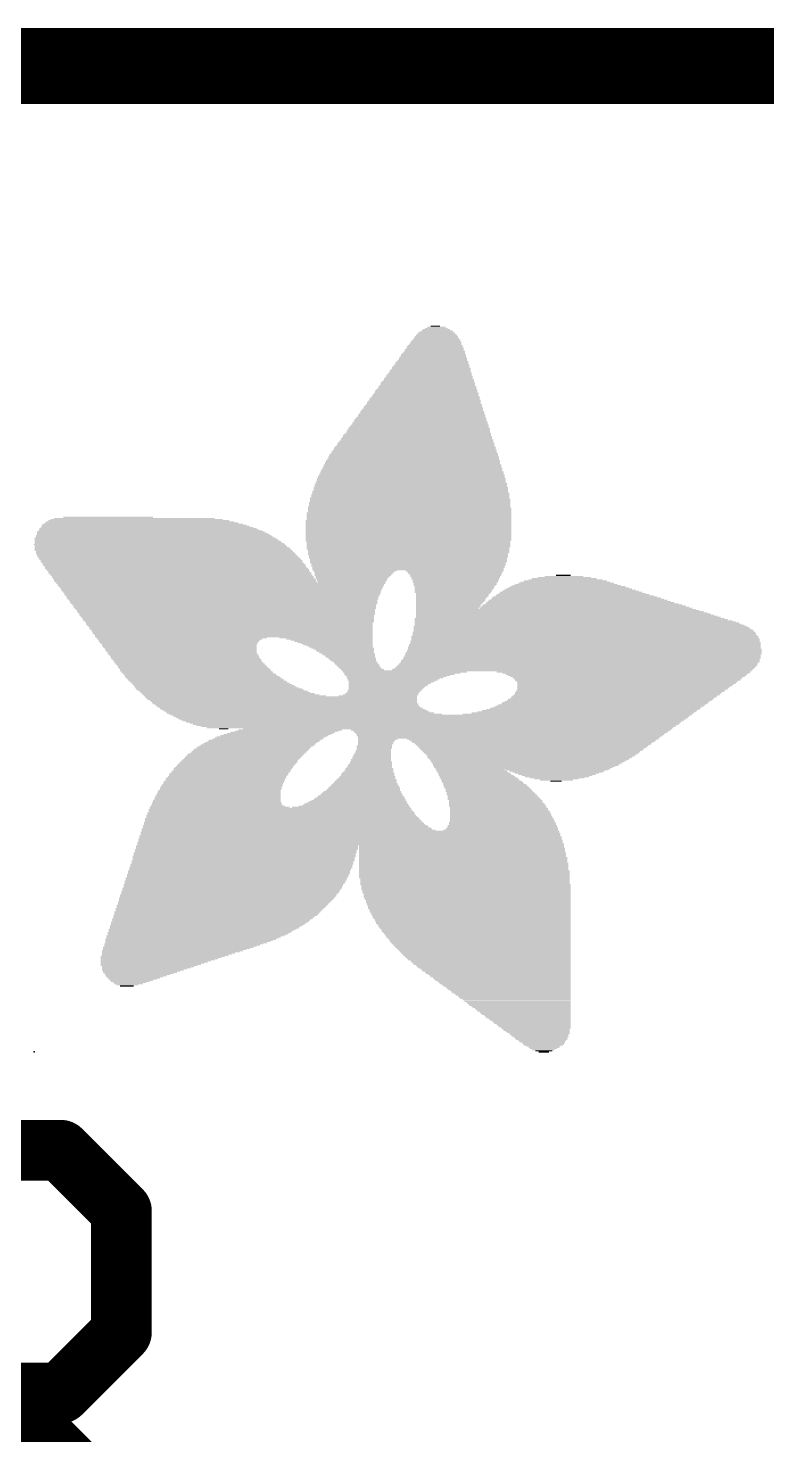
# Model space of a CAD drawing. Extents: x -0.1 to 25.5, y -0.1 to 17.9.
# Drawn here: x 18.268 to 20.741, y 13.195 to 17.907 of the extents above; entities that cross this region are included whole.
import ezdxf

# ---------------------------------------------------------------- set-up
doc = ezdxf.new("R2010")
doc.units = 0
for name, color, linetype in [('1', 12, 'CONTINUOUS'), ('16', 5, 'CONTINUOUS'), ('20', 53, 'CONTINUOUS'), ('21', 40, 'CONTINUOUS'), ('23', 40, 'CONTINUOUS')]:
    doc.layers.add(name, color=color, linetype=linetype)

# ---------------------------------------------------------------- blocks, each defined once
blk = doc.blocks.new('RECT')
blk.add_solid([(-0.5, -0.5), (0.5, -0.5), (-0.5, 0.5), (0.5, 0.5)])

msp = doc.modelspace()

# ---------------------------------------------------------------- linework, layer by layer
at = {"layer": '1', "const_width": 0.254}
msp.add_lwpolyline([(0, 17.78), (25.4, 17.78)], dxfattribs=at)
at = {"layer": '16', "const_width": 0.254}
msp.add_lwpolyline([(0, 17.78), (25.4, 17.78)], dxfattribs=at)
at = {"layer": '20'}
msp.add_line((22.86, 17.78), (2.54, 17.78), dxfattribs=at)
at = {"layer": '21', "const_width": 0.2032}
for points in [[(17.7666, 14.1488), (18.3767, 14.1488)], [(18.3767, 14.1488), (18.5801, 13.9455)], [(18.5801, 13.9455), (18.5801, 13.5387)], [(18.5801, 13.5387), (18.3767, 13.3353)], [(18.3767, 13.3353), (17.7666, 13.3353)], [(18.1734, 13.3353), (18.5801, 12.9286)]]:
    msp.add_lwpolyline(points, dxfattribs=at)
at = {"layer": '21', "const_width": 0.1016}
for points in [[(18.4127, 14.1848, 1), (18.3408, 14.1129)], [(18.3767, 14.098, 1), (18.3767, 14.1996)], [(18.6309, 13.9455, 1), (18.5293, 13.9455)], [(18.5442, 13.9095, 1), (18.616, 13.9814)], [(18.616, 13.5028, 1), (18.5442, 13.5746)], [(18.5293, 13.5387, 1), (18.6309, 13.5387)], [(18.3767, 13.2845, 1), (18.3767, 13.3861)], [(18.3408, 13.3713, 1), (18.4127, 13.2994)]]:
    msp.add_lwpolyline(points, format="xyb", dxfattribs=at)
at = {"layer": '23'}
msp.add_point((18.288, 14.478), dxfattribs=at)

# ---------------------------------------------------------------- block references
at = {"layer": '21'}
for p, xscale, yscale in [((19.6348, 16.8669), 0.1524, 0.0038), ((19.6348, 16.8745), 0.1448, 0.0038), ((19.6348, 16.8707), 0.1448, 0.0038), ((19.6349, 16.8783), 0.1371, 0.0038), ((19.6349, 16.8821), 0.1295, 0.0038), ((19.6349, 16.8859), 0.1219, 0.0038), ((19.6349, 16.8897), 0.1143, 0.0038), ((19.6367, 16.8935), 0.1029, 0.0038), ((19.6349, 16.8973), 0.0915, 0.0039), ((19.6348, 16.9012), 0.0762, 0.0038), ((19.6349, 16.905), 0.0609, 0.0038), ((19.6311, 16.9088), 0.0305, 0.0038), ((19.6272, 16.8211), 0.2058, 0.0039), ((19.6291, 16.825), 0.2019, 0.0038), ((19.6273, 16.8288), 0.1981, 0.0038), ((19.6291, 16.8326), 0.1943, 0.0038), ((19.6291, 16.8402), 0.1867, 0.0038), ((19.6311, 16.8364), 0.1905, 0.0038), ((19.6311, 16.844), 0.1829, 0.0038), ((19.6311, 16.8478), 0.1753, 0.0038), ((19.633, 16.8554), 0.1715, 0.0038), ((19.633, 16.8516), 0.1715, 0.0038), ((19.6329, 16.8592), 0.1638, 0.0039), ((19.6348, 16.8631), 0.16, 0.0038), ((19.6158, 16.7716), 0.2591, 0.0038), ((19.6177, 16.7754), 0.2552, 0.0038), ((19.6196, 16.7792), 0.2514, 0.0038), ((19.6196, 16.7869), 0.2438, 0.0038), ((19.6196, 16.783), 0.2438, 0.0039), ((19.6215, 16.7907), 0.24, 0.0038), ((19.6215, 16.7945), 0.2324, 0.0038), ((19.6234, 16.8021), 0.2286, 0.0038), ((19.6234, 16.7983), 0.2286, 0.0038), ((19.6234, 16.8059), 0.221, 0.0038), ((19.6253, 16.8135), 0.2172, 0.0038), ((19.6253, 16.8097), 0.2172, 0.0038), ((19.6253, 16.8173), 0.2096, 0.0038), ((19.6082, 16.7259), 0.3048, 0.0038), ((19.6082, 16.7335), 0.2972, 0.0038), ((19.6101, 16.7297), 0.301, 0.0038), ((19.6101, 16.7373), 0.2934, 0.0038), ((19.6101, 16.7449), 0.2857, 0.0039), ((19.612, 16.7411), 0.2896, 0.0038), ((19.612, 16.7488), 0.2819, 0.0038), ((19.6138, 16.7526), 0.2781, 0.0038), ((19.6138, 16.7602), 0.2705, 0.0038), ((19.6138, 16.7564), 0.2705, 0.0038), ((19.6158, 16.764), 0.2667, 0.0038), ((19.6177, 16.7678), 0.2629, 0.0038), ((19.5986, 16.6802), 0.3543, 0.0038), ((19.6006, 16.684), 0.3505, 0.0038), ((19.6006, 16.6916), 0.3429, 0.0038), ((19.6006, 16.6878), 0.3429, 0.0038), ((19.6025, 16.6954), 0.3391, 0.0038), ((19.6025, 16.6992), 0.3315, 0.0038), ((19.6044, 16.7068), 0.3277, 0.0039), ((19.6044, 16.703), 0.3277, 0.0038), ((19.6044, 16.7107), 0.3201, 0.0038), ((19.6062, 16.7183), 0.3163, 0.0038), ((19.6062, 16.7145), 0.3163, 0.0038), ((19.6063, 16.7221), 0.3086, 0.0038), ((19.5891, 16.6306), 0.4038, 0.0039), ((19.5891, 16.6383), 0.3962, 0.0038), ((19.591, 16.6345), 0.4, 0.0038), ((19.591, 16.6421), 0.3924, 0.0038), ((19.5929, 16.6459), 0.3886, 0.0038), ((19.5929, 16.6535), 0.381, 0.0038), ((19.5929, 16.6497), 0.381, 0.0038), ((19.5948, 16.6573), 0.3772, 0.0038), ((19.5948, 16.6649), 0.3696, 0.0038), ((19.5967, 16.6611), 0.3734, 0.0038), ((19.5968, 16.6687), 0.3657, 0.0039), ((19.5986, 16.6726), 0.3619, 0.0038), ((19.5986, 16.6764), 0.3543, 0.0038), ((19.5796, 16.5849), 0.4534, 0.0038), ((19.5815, 16.5887), 0.4496, 0.0038), ((19.5815, 16.5964), 0.442, 0.0038), ((19.5815, 16.5925), 0.442, 0.0039), ((19.5834, 16.6002), 0.4382, 0.0038), ((19.5834, 16.604), 0.4306, 0.0038), ((19.5853, 16.6116), 0.4268, 0.0038), ((19.5853, 16.6078), 0.4268, 0.0038), ((19.5854, 16.6154), 0.4191, 0.0038), ((19.5873, 16.623), 0.4153, 0.0038), ((19.5873, 16.6192), 0.4153, 0.0038), ((19.5872, 16.6268), 0.4076, 0.0038), ((19.5701, 16.543), 0.4953, 0.0038), ((19.572, 16.5392), 0.4991, 0.0038), ((19.572, 16.5468), 0.4915, 0.0038), ((19.5739, 16.5506), 0.4877, 0.0038), ((19.5739, 16.5583), 0.4801, 0.0038), ((19.5739, 16.5544), 0.4801, 0.0039), ((19.5758, 16.5621), 0.4762, 0.0038), ((19.5758, 16.5697), 0.4686, 0.0038), ((19.5777, 16.5659), 0.4724, 0.0038), ((19.5777, 16.5735), 0.4648, 0.0038), ((19.5796, 16.5773), 0.461, 0.0038), ((19.5796, 16.5811), 0.4534, 0.0038), ((19.5605, 16.4897), 0.5525, 0.0038), ((19.5625, 16.4935), 0.5487, 0.0038), ((19.5625, 16.5011), 0.5411, 0.0038), ((19.5625, 16.4973), 0.5411, 0.0038), ((19.5644, 16.5049), 0.5373, 0.0038), ((19.5644, 16.5087), 0.5295, 0.0038), ((19.5663, 16.5163), 0.5257, 0.0039), ((19.5663, 16.5125), 0.5257, 0.0038), ((19.5663, 16.5202), 0.5181, 0.0038), ((19.5681, 16.524), 0.5143, 0.0038), ((19.5681, 16.5316), 0.5067, 0.0038), ((19.5701, 16.5278), 0.5105, 0.0038), ((19.5701, 16.5354), 0.5029, 0.0038), ((19.5548, 16.444), 0.5944, 0.0038), ((19.5549, 16.4516), 0.5867, 0.0038), ((19.5549, 16.4478), 0.5867, 0.0038), ((19.5568, 16.4592), 0.5829, 0.0038), ((19.5568, 16.4554), 0.5829, 0.0038), ((19.5568, 16.463), 0.5753, 0.0038), ((19.5587, 16.4706), 0.5715, 0.0038), ((19.5587, 16.4668), 0.5715, 0.0038), ((19.5587, 16.4782), 0.5639, 0.0039), ((19.5587, 16.4744), 0.5639, 0.0038), ((19.5605, 16.4821), 0.5601, 0.0038), ((19.5605, 16.4859), 0.5525, 0.0038), ((19.551, 16.3982), 0.6324, 0.0038), ((19.551, 16.3944), 0.6324, 0.0038), ((19.551, 16.4059), 0.6248, 0.0038), ((19.551, 16.402), 0.6248, 0.0039), ((19.551, 16.4135), 0.6172, 0.0038), ((19.5529, 16.4097), 0.621, 0.0038), ((19.5529, 16.4211), 0.6134, 0.0038), ((19.5529, 16.4173), 0.6134, 0.0038), ((19.5529, 16.4287), 0.6058, 0.0038), ((19.5529, 16.4249), 0.6058, 0.0038), ((19.5529, 16.4363), 0.5982, 0.0038), ((19.5548, 16.4325), 0.602, 0.0038), ((19.5548, 16.4401), 0.5944, 0.0039), ((19.5472, 16.3563), 0.6554, 0.0038), ((19.5472, 16.3525), 0.6554, 0.0038), ((19.5491, 16.3487), 0.6592, 0.0038), ((19.5492, 16.3678), 0.6515, 0.0038), ((19.5492, 16.3639), 0.6515, 0.0039), ((19.5492, 16.3601), 0.6515, 0.0038), ((19.5492, 16.3792), 0.6439, 0.0038), ((19.5492, 16.3754), 0.6439, 0.0038), ((19.5492, 16.3716), 0.6439, 0.0038), ((19.5491, 16.3868), 0.6362, 0.0038), ((19.5511, 16.383), 0.6401, 0.0038), ((19.551, 16.3906), 0.6324, 0.0038), ((19.5434, 16.303), 0.6782, 0.0038), ((19.5453, 16.3182), 0.6744, 0.0038), ((19.5453, 16.3144), 0.6744, 0.0038), ((19.5453, 16.3106), 0.6744, 0.0038), ((19.5453, 16.3068), 0.6744, 0.0038), ((19.5453, 16.3335), 0.6668, 0.0038), ((19.5472, 16.3297), 0.6706, 0.0038), ((19.5472, 16.3258), 0.6706, 0.0039), ((19.5472, 16.322), 0.6706, 0.0038), ((19.5472, 16.3449), 0.663, 0.0038), ((19.5472, 16.3411), 0.663, 0.0038), ((19.5472, 16.3373), 0.663, 0.0038), ((18.6424, 16.2535), 0.6287, 0.0038), ((18.6385, 16.2573), 0.6058, 0.0038), ((18.6309, 16.2611), 0.5754, 0.0038), ((18.6233, 16.2649), 0.5372, 0.0038), ((18.5357, 16.2687), 0.3009, 0.0038), ((19.5415, 16.2573), 0.6896, 0.0038), ((19.5415, 16.2535), 0.6896, 0.0038), ((19.5434, 16.2839), 0.6858, 0.0038), ((19.5434, 16.2801), 0.6858, 0.0038), ((19.5434, 16.2763), 0.6858, 0.0038), ((19.5434, 16.2725), 0.6858, 0.0038), ((19.5434, 16.2687), 0.6858, 0.0038), ((19.5434, 16.2649), 0.6858, 0.0038), ((19.5434, 16.2611), 0.6858, 0.0038), ((19.5453, 16.2992), 0.682, 0.0038), ((19.5453, 16.2954), 0.682, 0.0038), ((19.5453, 16.2916), 0.682, 0.0038), ((19.5453, 16.2877), 0.682, 0.0039), ((18.6881, 16.2077), 0.7887, 0.0038), ((18.6785, 16.2192), 0.762, 0.0038), ((18.6823, 16.2154), 0.7696, 0.0038), ((18.6862, 16.2115), 0.7773, 0.0039), ((18.6766, 16.223), 0.7506, 0.0038), ((18.669, 16.2306), 0.7278, 0.0038), ((18.6728, 16.2268), 0.7354, 0.0038), ((18.6652, 16.2344), 0.7124, 0.0038), ((18.6557, 16.242), 0.6858, 0.0038), ((18.6614, 16.2382), 0.6972, 0.0038), ((18.6518, 16.2458), 0.6705, 0.0038), ((18.6481, 16.2496), 0.6477, 0.0039), ((19.5415, 16.2496), 0.6896, 0.0039), ((19.5415, 16.2458), 0.6896, 0.0038), ((19.5415, 16.242), 0.6896, 0.0038), ((19.5415, 16.2382), 0.6896, 0.0038), ((19.5415, 16.2344), 0.6896, 0.0038), ((19.5415, 16.2306), 0.6896, 0.0038), ((19.5415, 16.2268), 0.6896, 0.0038), ((19.5415, 16.223), 0.6896, 0.0038), ((19.5415, 16.2192), 0.6896, 0.0038), ((19.5415, 16.2154), 0.6896, 0.0038), ((19.5415, 16.2115), 0.6896, 0.0039), ((19.5415, 16.2077), 0.6896, 0.0038), ((18.7071, 16.1773), 0.842, 0.0038), ((18.6957, 16.1963), 0.8115, 0.0038), ((18.6975, 16.1925), 0.8153, 0.0038), ((18.7014, 16.1887), 0.823, 0.0038), ((18.7033, 16.1849), 0.8268, 0.0038), ((18.7071, 16.1811), 0.8344, 0.0038), ((18.7109, 16.1735), 0.842, 0.0039), ((18.7128, 16.1696), 0.8458, 0.0038), ((18.7166, 16.1658), 0.8534, 0.0038), ((18.7186, 16.162), 0.8573, 0.0038), ((18.6919, 16.2001), 0.8039, 0.0038), ((18.6899, 16.2039), 0.7925, 0.0038), ((19.5415, 16.2039), 0.6896, 0.0038), ((19.5415, 16.2001), 0.6896, 0.0038), ((19.5415, 16.1963), 0.6896, 0.0038), ((19.5415, 16.1925), 0.6896, 0.0038), ((19.5396, 16.1887), 0.6858, 0.0038), ((19.5415, 16.1849), 0.682, 0.0038), ((19.5415, 16.1811), 0.682, 0.0038), ((19.5415, 16.1773), 0.682, 0.0038), ((19.5415, 16.1735), 0.682, 0.0039), ((19.5415, 16.1696), 0.682, 0.0038), ((19.5396, 16.1658), 0.6782, 0.0038), ((19.5396, 16.162), 0.6782, 0.0038), ((18.7204, 16.1582), 0.8611, 0.0038), ((18.7243, 16.1544), 0.8611, 0.0038), ((18.7262, 16.1506), 0.8649, 0.0038), ((18.728, 16.1468), 0.8687, 0.0038), ((18.7338, 16.1392), 0.8725, 0.0038), ((18.7319, 16.143), 0.8687, 0.0038), ((18.7376, 16.1354), 0.8725, 0.0039), ((18.7395, 16.1315), 0.8763, 0.0038), ((18.7432, 16.1277), 0.8763, 0.0038), ((18.7472, 16.1239), 0.8763, 0.0038), ((18.7472, 16.1201), 0.8763, 0.0038), ((18.7509, 16.1163), 0.8763, 0.0038), ((18.7548, 16.1125), 0.8763, 0.0038), ((19.5415, 16.1582), 0.6744, 0.0038), ((19.5415, 16.1544), 0.6744, 0.0038), ((19.5415, 16.1506), 0.6744, 0.0038), ((19.5396, 16.1468), 0.6706, 0.0038), ((19.5396, 16.143), 0.6706, 0.0038), ((19.5415, 16.1392), 0.6668, 0.0038), ((19.5415, 16.1354), 0.6668, 0.0039), ((19.5396, 16.1315), 0.663, 0.0038), ((19.5415, 16.1277), 0.6592, 0.0038), ((19.5415, 16.1239), 0.6592, 0.0038), ((19.5415, 16.1201), 0.6592, 0.0038), ((19.5396, 16.1163), 0.6553, 0.0038), ((19.5415, 16.1125), 0.6515, 0.0038), ((18.7567, 16.1087), 0.8801, 0.0038), ((18.7585, 16.1049), 0.8763, 0.0038), ((18.7624, 16.1011), 0.8763, 0.0038), ((18.7643, 16.0973), 0.8801, 0.0039), ((18.7681, 16.0934), 0.8801, 0.0038), ((18.77, 16.0896), 0.8763, 0.0038), ((18.7737, 16.0858), 0.8763, 0.0038), ((18.7757, 16.082), 0.8801, 0.0038), ((18.7776, 16.0782), 0.8763, 0.0038), ((18.7813, 16.0744), 0.8763, 0.0038), ((18.7853, 16.0706), 0.8763, 0.0038), ((18.7853, 16.0668), 0.8763, 0.0038), ((19.5415, 16.1087), 0.6515, 0.0038), ((19.5396, 16.1049), 0.6477, 0.0038), ((19.5415, 16.1011), 0.6439, 0.0038), ((19.5396, 16.0973), 0.6401, 0.0039), ((19.5396, 16.0934), 0.6401, 0.0038), ((19.3625, 16.0896), 0.2781, 0.0038), ((19.3587, 16.0858), 0.2705, 0.0038), ((19.3587, 16.082), 0.2629, 0.0038), ((19.3567, 16.0782), 0.259, 0.0038), ((19.3548, 16.0744), 0.2552, 0.0038), ((19.3548, 16.0706), 0.2476, 0.0038), ((19.3529, 16.0668), 0.2438, 0.0038), ((19.6958, 16.0896), 0.3276, 0.0038), ((19.6958, 16.0858), 0.32, 0.0038), ((19.6977, 16.082), 0.3162, 0.0038), ((19.6977, 16.0782), 0.3086, 0.0038), ((19.6996, 16.0744), 0.3048, 0.0038), ((19.6977, 16.0706), 0.301, 0.0038), ((19.6996, 16.0668), 0.2972, 0.0038), ((20.0634, 16.0668), 0.1791, 0.0038), ((20.0616, 16.0706), 0.1295, 0.0038), ((20.0597, 16.0744), 0.0495, 0.0038), ((18.789, 16.063), 0.8763, 0.0038), ((18.7929, 16.0592), 0.8763, 0.0039), ((18.7929, 16.0553), 0.8763, 0.0038), ((18.7966, 16.0515), 0.8763, 0.0038), ((18.9129, 16.0477), 1.1011, 0.0038), ((18.9129, 16.0439), 1.0935, 0.0038), ((18.9129, 16.0401), 1.0935, 0.0038), ((18.9129, 16.0363), 1.0859, 0.0038), ((18.9148, 16.0325), 1.0821, 0.0038), ((18.9148, 16.0287), 1.0745, 0.0038), ((18.9148, 16.0249), 1.0745, 0.0038), ((18.9147, 16.0211), 1.0668, 0.0039), ((19.351, 16.063), 0.24, 0.0038), ((19.3529, 16.0592), 0.2362, 0.0039), ((19.351, 16.0553), 0.2324, 0.0038), ((19.351, 16.0515), 0.2248, 0.0038), ((19.6977, 16.063), 0.2934, 0.0038), ((19.6996, 16.0592), 0.2896, 0.0039), ((19.6977, 16.0553), 0.2858, 0.0038), ((19.6977, 16.0515), 0.2858, 0.0038), ((19.6977, 16.0477), 0.2782, 0.0038), ((19.6977, 16.0439), 0.2782, 0.0038), ((19.6958, 16.0401), 0.2744, 0.0038), ((19.6958, 16.0363), 0.2667, 0.0038), ((19.6958, 16.0325), 0.2667, 0.0038), ((19.6939, 16.0287), 0.2629, 0.0038), ((19.692, 16.0249), 0.2591, 0.0038), ((19.692, 16.0211), 0.2591, 0.0039), ((20.0844, 16.0211), 0.4572, 0.0039), ((20.0806, 16.0249), 0.442, 0.0038), ((20.0787, 16.0287), 0.423, 0.0038), ((20.0768, 16.0325), 0.4038, 0.0038), ((20.0749, 16.0363), 0.3848, 0.0038), ((20.0711, 16.0401), 0.362, 0.0038), ((20.0692, 16.0439), 0.3429, 0.0038), ((20.0692, 16.0477), 0.32, 0.0038), ((20.0673, 16.0515), 0.301, 0.0038), ((20.0673, 16.0553), 0.2781, 0.0038), ((20.0673, 16.0592), 0.2477, 0.0039), ((20.0634, 16.063), 0.2171, 0.0038), ((18.9167, 16.0172), 1.0629, 0.0038), ((18.9185, 16.0134), 1.0591, 0.0038), ((18.9167, 16.0096), 1.0553, 0.0038), ((18.9185, 16.0058), 1.0515, 0.0038), ((18.9185, 16.002), 1.0439, 0.0038), ((18.9185, 15.9982), 1.0439, 0.0038), ((18.9205, 15.9944), 1.0401, 0.0038), ((18.9205, 15.9906), 1.0325, 0.0038), ((18.9224, 15.9868), 1.0287, 0.0038), ((18.9224, 15.983), 1.0287, 0.0039), ((18.9243, 15.9791), 1.0249, 0.0038), ((18.9243, 15.9753), 1.0173, 0.0038), ((18.9261, 15.9715), 1.0135, 0.0038), ((19.69, 16.0172), 0.2553, 0.0038), ((19.6901, 16.0134), 0.2476, 0.0038), ((19.6882, 16.0096), 0.2438, 0.0038), ((19.6882, 16.0058), 0.2438, 0.0038), ((19.6863, 16.002), 0.24, 0.0038), ((19.6844, 15.9982), 0.2362, 0.0038), ((19.6825, 15.9944), 0.2324, 0.0038), ((19.6825, 15.9906), 0.2324, 0.0038), ((19.6806, 15.9868), 0.2286, 0.0038), ((19.6787, 15.983), 0.2247, 0.0039), ((19.6768, 15.9791), 0.2209, 0.0038), ((19.6748, 15.9753), 0.2171, 0.0038), ((19.6748, 15.9715), 0.2171, 0.0038), ((20.1282, 15.9715), 0.682, 0.0038), ((20.1244, 15.9753), 0.6668, 0.0038), ((20.1226, 15.9791), 0.6477, 0.0038), ((20.1168, 15.983), 0.6286, 0.0039), ((20.113, 15.9868), 0.6134, 0.0038), ((20.1092, 15.9906), 0.5982, 0.0038), ((20.1073, 15.9944), 0.5791, 0.0038), ((20.1035, 15.9982), 0.5639, 0.0038), ((20.0997, 16.002), 0.5487, 0.0038), ((20.0978, 16.0058), 0.5295, 0.0038), ((20.0921, 16.0096), 0.5105, 0.0038), ((20.0902, 16.0134), 0.4915, 0.0038), ((20.0863, 16.0172), 0.4762, 0.0038), ((18.9261, 15.9677), 1.0135, 0.0038), ((18.9281, 15.9639), 1.0096, 0.0038), ((18.9281, 15.9601), 1.002, 0.0038), ((18.93, 15.9563), 0.9982, 0.0038), ((18.93, 15.9525), 0.9982, 0.0038), ((18.9319, 15.9487), 0.9944, 0.0038), ((18.9338, 15.9449), 0.9906, 0.0039), ((18.9319, 15.941), 0.9868, 0.0038), ((18.9338, 15.9372), 0.983, 0.0038), ((18.9357, 15.9334), 0.9792, 0.0038), ((18.9376, 15.9296), 0.9754, 0.0038), ((18.9376, 15.9258), 0.9754, 0.0038), ((20.0806, 15.9296), 1.0364, 0.0038), ((20.0863, 15.9258), 1.0478, 0.0038), ((19.673, 15.9677), 0.2133, 0.0038), ((19.6711, 15.9639), 0.2095, 0.0038), ((20.0349, 15.9601), 0.9372, 0.0038), ((20.0406, 15.9563), 0.9486, 0.0038), ((20.0482, 15.9525), 0.9639, 0.0038), ((20.054, 15.9487), 0.9753, 0.0038), ((20.0597, 15.9449), 0.9867, 0.0039), ((20.0654, 15.941), 0.9982, 0.0038), ((20.0711, 15.9372), 1.0096, 0.0038), ((20.0768, 15.9334), 1.021, 0.0038), ((20.1359, 15.9639), 0.7125, 0.0038), ((20.132, 15.9677), 0.6973, 0.0038), ((18.9395, 15.922), 0.9716, 0.0038), ((18.9414, 15.9182), 0.9678, 0.0038), ((18.9414, 15.9144), 0.9601, 0.0038), ((18.9414, 15.9106), 0.9601, 0.0038), ((18.9434, 15.9068), 0.9563, 0.0039), ((18.9453, 15.9029), 0.9525, 0.0038), ((18.9472, 15.8991), 0.9487, 0.0038), ((18.9472, 15.8953), 0.9487, 0.0038), ((18.949, 15.8915), 0.9449, 0.0038), ((18.951, 15.8877), 0.9411, 0.0038), ((18.9529, 15.8839), 0.9373, 0.0038), ((18.9529, 15.8801), 0.9373, 0.0038), ((18.9548, 15.8763), 0.9335, 0.0038), ((20.1282, 15.8839), 1.1468, 0.0038), ((20.1301, 15.8801), 1.1506, 0.0038), ((20.1301, 15.8763), 1.1506, 0.0038), ((20.1168, 15.9029), 1.1164, 0.0038), ((20.1206, 15.8991), 1.124, 0.0038), ((20.1225, 15.8953), 1.1278, 0.0038), ((20.1263, 15.8915), 1.1354, 0.0038), ((20.1282, 15.8877), 1.1392, 0.0038), ((20.0939, 15.922), 1.063, 0.0038), ((20.0997, 15.9182), 1.0745, 0.0038), ((20.1054, 15.9144), 1.0859, 0.0038), ((20.1091, 15.9106), 1.0935, 0.0038), ((20.1149, 15.9068), 1.1049, 0.0039), ((18.9566, 15.8725), 0.9297, 0.0038), ((18.9566, 15.8687), 0.9297, 0.0039), ((18.7813, 15.8648), 0.5715, 0.0038), ((18.7757, 15.861), 0.5524, 0.0038), ((18.7738, 15.8572), 0.541, 0.0038), ((18.7719, 15.8534), 0.5372, 0.0038), ((18.7719, 15.8496), 0.5296, 0.0038), ((18.7738, 15.8458), 0.5258, 0.0038), ((18.7738, 15.842), 0.5182, 0.0038), ((18.7738, 15.8382), 0.5182, 0.0038), ((18.7757, 15.8344), 0.5144, 0.0038), ((18.7776, 15.8306), 0.5106, 0.0039), ((19.2653, 15.8648), 0.3124, 0.0038), ((19.2767, 15.861), 0.2896, 0.0038), ((19.2843, 15.8572), 0.2743, 0.0038), ((19.2901, 15.8534), 0.2629, 0.0038), ((19.2958, 15.8496), 0.2515, 0.0038), ((19.3015, 15.8458), 0.2401, 0.0038), ((19.3053, 15.842), 0.2324, 0.0038), ((19.311, 15.8382), 0.221, 0.0038), ((19.3148, 15.8344), 0.2134, 0.0038), ((19.3205, 15.8306), 0.2096, 0.0039), ((20.1302, 15.8344), 1.1811, 0.0038), ((20.1302, 15.8306), 1.1811, 0.0039), ((20.132, 15.842), 1.1773, 0.0038), ((20.132, 15.8382), 1.1773, 0.0038), ((20.132, 15.8534), 1.1697, 0.0038), ((20.134, 15.8496), 1.1735, 0.0038), ((20.134, 15.8458), 1.1735, 0.0038), ((20.132, 15.8687), 1.1621, 0.0039), ((20.132, 15.8648), 1.1621, 0.0038), ((20.134, 15.861), 1.1659, 0.0038), ((20.134, 15.8572), 1.1659, 0.0038), ((20.132, 15.8725), 1.1545, 0.0038), ((18.7795, 15.8267), 0.5068, 0.0038), ((18.7795, 15.8229), 0.5068, 0.0038), ((18.7814, 15.8191), 0.503, 0.0038), ((18.7833, 15.8153), 0.4992, 0.0038), ((18.7852, 15.8115), 0.503, 0.0038), ((18.7872, 15.8077), 0.4991, 0.0038), ((18.791, 15.8039), 0.4991, 0.0038), ((18.7929, 15.8001), 0.4953, 0.0038), ((18.7948, 15.7963), 0.4991, 0.0038), ((18.7986, 15.7925), 0.4991, 0.0039), ((18.8005, 15.7886), 0.4953, 0.0038), ((18.8042, 15.7848), 0.4953, 0.0038), ((19.3244, 15.8267), 0.2019, 0.0038), ((19.3282, 15.8229), 0.1943, 0.0038), ((19.33, 15.8191), 0.1905, 0.0038), ((19.3339, 15.8153), 0.1829, 0.0038), ((19.3396, 15.8115), 0.1791, 0.0038), ((19.3415, 15.8077), 0.1753, 0.0038), ((19.3453, 15.8039), 0.1676, 0.0038), ((19.3472, 15.8001), 0.1638, 0.0038), ((19.3529, 15.7963), 0.16, 0.0038), ((19.3548, 15.7925), 0.1562, 0.0039), ((19.3567, 15.7886), 0.1524, 0.0038), ((19.3624, 15.7848), 0.1486, 0.0038), ((20.1168, 15.7886), 1.2002, 0.0038), ((20.1168, 15.7848), 1.2002, 0.0038), ((20.1187, 15.7925), 1.1964, 0.0039), ((20.1225, 15.8001), 1.1964, 0.0038), ((20.1225, 15.7963), 1.1964, 0.0038), ((20.1244, 15.8077), 1.1925, 0.0038), ((20.1244, 15.8039), 1.1925, 0.0038), ((20.1283, 15.8153), 1.1925, 0.0038), ((20.1283, 15.8115), 1.1925, 0.0038), ((20.1302, 15.8229), 1.1887, 0.0038), ((20.1302, 15.8191), 1.1887, 0.0038), ((20.132, 15.8267), 1.1849, 0.0038), ((18.8062, 15.781), 0.4991, 0.0038), ((18.81, 15.7772), 0.4991, 0.0038), ((18.8138, 15.7734), 0.4991, 0.0038), ((18.8176, 15.7696), 0.4991, 0.0038), ((18.8195, 15.7658), 0.503, 0.0038), ((18.8233, 15.762), 0.503, 0.0038), ((18.8271, 15.7582), 0.5029, 0.0038), ((18.8291, 15.7544), 0.5067, 0.0039), ((18.8329, 15.7505), 0.5067, 0.0038), ((18.8367, 15.7467), 0.5067, 0.0038), ((18.8423, 15.7429), 0.5105, 0.0038), ((18.8462, 15.7391), 0.5105, 0.0038), ((18.85, 15.7353), 0.5182, 0.0038), ((19.3643, 15.781), 0.1448, 0.0038), ((19.3681, 15.7772), 0.1448, 0.0038), ((19.372, 15.7734), 0.1447, 0.0038), ((19.3739, 15.7696), 0.1409, 0.0038), ((19.3776, 15.7658), 0.1409, 0.0038), ((19.3815, 15.762), 0.141, 0.0038), ((19.3872, 15.7582), 0.1448, 0.0038), ((20.0044, 15.7544), 1.3716, 0.0039), ((19.53, 15.7505), 0.4153, 0.0038), ((19.5205, 15.7467), 0.3886, 0.0038), ((19.511, 15.7429), 0.3696, 0.0038), ((19.5053, 15.7391), 0.3506, 0.0038), ((19.5015, 15.7353), 0.3353, 0.0038), ((20.0901, 15.7582), 1.2078, 0.0038), ((20.0959, 15.762), 1.2039, 0.0038), ((20.0997, 15.7658), 1.2039, 0.0038), ((20.1035, 15.7696), 1.2039, 0.0038), ((20.1073, 15.7734), 1.204, 0.0038), ((20.1092, 15.7772), 1.2002, 0.0038), ((20.113, 15.781), 1.2002, 0.0038), ((20.2616, 15.7505), 0.8496, 0.0038), ((20.2692, 15.7467), 0.8268, 0.0038), ((20.2711, 15.7429), 0.8078, 0.0038), ((20.2731, 15.7391), 0.7963, 0.0038), ((20.2749, 15.7353), 0.7848, 0.0038), ((18.8538, 15.7315), 0.5182, 0.0038), ((18.8595, 15.7277), 0.522, 0.0038), ((18.8633, 15.7239), 0.522, 0.0038), ((18.869, 15.7201), 0.5258, 0.0038), ((18.8728, 15.7163), 0.5258, 0.0039), ((18.8786, 15.7124), 0.5295, 0.0038), ((18.8843, 15.7086), 0.5334, 0.0038), ((18.89, 15.7048), 0.5372, 0.0038), ((18.8957, 15.701), 0.541, 0.0038), ((18.8995, 15.6972), 0.5486, 0.0038), ((18.9072, 15.6934), 0.5563, 0.0038), ((18.9129, 15.6896), 0.5601, 0.0038), ((19.4958, 15.7315), 0.3239, 0.0038), ((19.492, 15.7277), 0.3086, 0.0038), ((19.4882, 15.7239), 0.3009, 0.0038), ((19.4615, 15.6896), 0.2476, 0.0038), ((19.4748, 15.7086), 0.2667, 0.0038), ((19.473, 15.7048), 0.2629, 0.0038), ((19.4691, 15.701), 0.2552, 0.0038), ((19.4672, 15.6972), 0.2514, 0.0038), ((19.4653, 15.6934), 0.2476, 0.0038), ((19.4863, 15.7201), 0.2895, 0.0038), ((19.4825, 15.7163), 0.2819, 0.0039), ((19.4787, 15.7124), 0.2743, 0.0038), ((20.2749, 15.7315), 0.7696, 0.0038), ((20.2749, 15.7277), 0.762, 0.0038), ((20.2749, 15.7239), 0.7544, 0.0038), ((20.273, 15.7201), 0.743, 0.0038), ((20.273, 15.7163), 0.7354, 0.0039), ((20.2711, 15.7124), 0.7316, 0.0038), ((20.2673, 15.7086), 0.7239, 0.0038), ((20.2654, 15.7048), 0.7201, 0.0038), ((20.2615, 15.701), 0.7125, 0.0038), ((20.2597, 15.6972), 0.7087, 0.0038), ((20.2578, 15.6934), 0.7049, 0.0038), ((20.2539, 15.6896), 0.6973, 0.0038), ((18.9224, 15.6858), 0.5639, 0.0038), ((18.9281, 15.682), 0.5677, 0.0038), ((18.9376, 15.6782), 0.5792, 0.0039), ((18.9472, 15.6743), 0.5905, 0.0038), ((18.9605, 15.6705), 0.6096, 0.0038), ((19.1148, 15.6667), 0.9106, 0.0038), ((19.1167, 15.6629), 0.9068, 0.0038), ((19.1186, 15.6591), 0.903, 0.0038), ((19.1224, 15.6553), 0.8954, 0.0038), ((19.1243, 15.6515), 0.8916, 0.0038), ((19.1262, 15.6477), 0.8878, 0.0038), ((19.13, 15.6439), 0.8878, 0.0038), ((19.4387, 15.6705), 0.2629, 0.0038), ((19.4482, 15.6743), 0.2515, 0.0038), ((19.452, 15.6782), 0.2439, 0.0039), ((19.4558, 15.682), 0.2439, 0.0038), ((19.4596, 15.6858), 0.2438, 0.0038), ((20.1968, 15.6439), 0.6896, 0.0038), ((20.2006, 15.6477), 0.6896, 0.0038), ((20.2063, 15.6515), 0.6858, 0.0038), ((20.214, 15.6553), 0.6858, 0.0038), ((20.2178, 15.6591), 0.6858, 0.0038), ((20.2235, 15.6629), 0.682, 0.0038), ((20.2292, 15.6667), 0.6858, 0.0038), ((20.233, 15.6705), 0.6858, 0.0038), ((20.2387, 15.6743), 0.6896, 0.0038), ((20.2444, 15.682), 0.6934, 0.0038), ((20.2425, 15.6782), 0.6896, 0.0039), ((20.2502, 15.6858), 0.6973, 0.0038), ((19.1339, 15.6401), 0.8801, 0.0039), ((19.1377, 15.6362), 0.8801, 0.0038), ((19.1415, 15.6324), 0.8801, 0.0038), ((19.1491, 15.6286), 0.8801, 0.0038), ((19.1547, 15.6248), 0.8839, 0.0038), ((19.1624, 15.621), 0.884, 0.0038), ((19.17, 15.6172), 0.8839, 0.0038), ((19.1796, 15.6134), 0.8953, 0.0038), ((19.1967, 15.6096), 0.9144, 0.0038), ((19.6177, 15.6058), 1.7412, 0.0038), ((19.6177, 15.602), 1.726, 0.0039), ((19.6196, 15.5981), 1.7145, 0.0038), ((19.6215, 15.5943), 1.703, 0.0038), ((20.1073, 15.6096), 0.7696, 0.0038), ((20.1244, 15.6134), 0.743, 0.0038), ((20.1378, 15.6172), 0.7315, 0.0038), ((20.1472, 15.621), 0.7201, 0.0038), ((20.1587, 15.6248), 0.7124, 0.0038), ((20.1664, 15.6286), 0.7049, 0.0038), ((20.174, 15.6324), 0.6973, 0.0038), ((20.1816, 15.6362), 0.6972, 0.0038), ((20.1873, 15.6401), 0.6934, 0.0039), ((19.6215, 15.5905), 1.6878, 0.0038), ((19.6234, 15.5867), 1.6764, 0.0038), ((19.6253, 15.5829), 1.6574, 0.0038), ((19.6291, 15.5791), 1.6421, 0.0038), ((19.633, 15.5753), 1.6269, 0.0038), ((19.6348, 15.5715), 1.6078, 0.0038), ((19.6406, 15.5677), 1.5887, 0.0038), ((19.6463, 15.5639), 1.5621, 0.0039), ((18.9224, 15.56), 0.0305, 0.0038), ((19.1205, 15.5486), 0.3505, 0.0038), ((19.1339, 15.5524), 0.3467, 0.0038), ((19.1453, 15.5562), 0.3467, 0.0038), ((19.7053, 15.56), 1.4364, 0.0038), ((19.8844, 15.5562), 1.0706, 0.0038), ((19.8844, 15.5524), 1.0554, 0.0038), ((19.8844, 15.5486), 1.0478, 0.0038), ((19.0252, 15.4991), 0.381, 0.0038), ((19.0329, 15.5029), 0.381, 0.0038), ((19.0367, 15.5067), 0.381, 0.0038), ((19.0424, 15.5105), 0.3772, 0.0038), ((19.0481, 15.5143), 0.3734, 0.0038), ((19.0557, 15.5181), 0.3734, 0.0038), ((19.0595, 15.5219), 0.3734, 0.0038), ((19.0691, 15.5258), 0.3695, 0.0039), ((19.0748, 15.5296), 0.3657, 0.0038), ((19.0824, 15.5334), 0.3658, 0.0038), ((19.0919, 15.5372), 0.362, 0.0038), ((19.1014, 15.541), 0.3581, 0.0038), ((19.111, 15.5448), 0.3543, 0.0038), ((19.8825, 15.5448), 1.0363, 0.0038), ((19.8825, 15.541), 1.0287, 0.0038), ((19.8805, 15.5372), 1.0249, 0.0038), ((19.4272, 15.5029), 0.1181, 0.0038), ((19.4272, 15.4991), 0.1181, 0.0038), ((19.8787, 15.5334), 1.0135, 0.0038), ((19.8768, 15.5296), 1.0097, 0.0038), ((19.4386, 15.5258), 0.1334, 0.0039), ((19.4348, 15.5219), 0.1258, 0.0038), ((19.4329, 15.5181), 0.122, 0.0038), ((19.431, 15.5143), 0.1182, 0.0038), ((19.431, 15.5105), 0.1182, 0.0038), ((19.4291, 15.5067), 0.1143, 0.0038), ((19.9568, 15.5258), 0.842, 0.0039), ((19.9568, 15.5219), 0.8268, 0.0038), ((19.9587, 15.5181), 0.8154, 0.0038), ((19.9567, 15.5143), 0.8039, 0.0038), ((19.9587, 15.5105), 0.7925, 0.0038), ((19.9587, 15.5067), 0.7848, 0.0038), ((19.9568, 15.5029), 0.7734, 0.0038), ((19.9568, 15.4991), 0.7658, 0.0038), ((18.9757, 15.4534), 0.3886, 0.0038), ((18.9795, 15.4572), 0.3886, 0.0038), ((18.9833, 15.461), 0.3886, 0.0038), ((18.9871, 15.4648), 0.3886, 0.0038), ((18.991, 15.4686), 0.3887, 0.0038), ((18.9947, 15.4724), 0.3887, 0.0038), ((18.9986, 15.4762), 0.3886, 0.0038), ((19.0043, 15.48), 0.3848, 0.0038), ((19.0081, 15.4838), 0.3848, 0.0038), ((19.0119, 15.4877), 0.3848, 0.0039), ((19.0157, 15.4915), 0.3848, 0.0038), ((19.0214, 15.4953), 0.381, 0.0038), ((19.4157, 15.4572), 0.1333, 0.0038), ((19.4157, 15.4534), 0.1333, 0.0038), ((19.4177, 15.4648), 0.1295, 0.0038), ((19.4177, 15.461), 0.1295, 0.0038), ((19.4196, 15.4724), 0.1257, 0.0038), ((19.4196, 15.4686), 0.1257, 0.0038), ((19.4215, 15.48), 0.1219, 0.0038), ((19.4215, 15.4762), 0.1219, 0.0038), ((19.4233, 15.4877), 0.1181, 0.0039), ((19.4233, 15.4838), 0.1181, 0.0038), ((19.4272, 15.4953), 0.1181, 0.0038), ((19.4253, 15.4915), 0.1143, 0.0038), ((19.9549, 15.4953), 0.7544, 0.0038), ((19.9549, 15.4915), 0.7468, 0.0038), ((19.9549, 15.4877), 0.7391, 0.0039), ((19.953, 15.4838), 0.7277, 0.0038), ((19.953, 15.48), 0.7201, 0.0038), ((19.953, 15.4762), 0.7125, 0.0038), ((19.9511, 15.4724), 0.7011, 0.0038), ((19.9511, 15.4686), 0.6934, 0.0038), ((19.9473, 15.4648), 0.6858, 0.0038), ((19.9454, 15.461), 0.6743, 0.0038), ((19.9454, 15.4572), 0.6667, 0.0038), ((19.9435, 15.4534), 0.6553, 0.0038), ((18.9395, 15.4076), 0.4, 0.0038), ((18.9414, 15.4115), 0.3962, 0.0039), ((18.9452, 15.4153), 0.3962, 0.0038), ((18.949, 15.4191), 0.3963, 0.0038), ((18.9529, 15.4267), 0.3963, 0.0038), ((18.951, 15.4229), 0.3925, 0.0038), ((18.9566, 15.4305), 0.3963, 0.0038), ((18.9586, 15.4343), 0.3925, 0.0038), ((18.9624, 15.4381), 0.3924, 0.0038), ((18.9662, 15.4419), 0.3924, 0.0038), ((18.97, 15.4457), 0.3924, 0.0038), ((18.9738, 15.4496), 0.3924, 0.0039), ((19.4044, 15.4076), 0.1791, 0.0038), ((19.4063, 15.4115), 0.1753, 0.0039), ((19.4063, 15.4153), 0.1677, 0.0038), ((19.4082, 15.4191), 0.1639, 0.0038), ((19.4101, 15.4267), 0.1601, 0.0038), ((19.4101, 15.4229), 0.1601, 0.0038), ((19.41, 15.4305), 0.1524, 0.0038), ((19.412, 15.4381), 0.1485, 0.0038), ((19.412, 15.4343), 0.1485, 0.0038), ((19.4139, 15.4419), 0.1447, 0.0038), ((19.4157, 15.4496), 0.1409, 0.0039), ((19.4157, 15.4457), 0.1409, 0.0038), ((19.9397, 15.4496), 0.6477, 0.0039), ((19.9378, 15.4457), 0.6363, 0.0038), ((19.9358, 15.4419), 0.6248, 0.0038), ((19.9339, 15.4381), 0.621, 0.0038), ((19.9301, 15.4343), 0.6058, 0.0038), ((19.9263, 15.4305), 0.5982, 0.0038), ((19.9244, 15.4267), 0.5868, 0.0038), ((19.7491, 15.4229), 0.2286, 0.0038), ((19.753, 15.4191), 0.2363, 0.0038), ((19.7568, 15.4153), 0.2363, 0.0038), ((19.7606, 15.4115), 0.2439, 0.0039), ((19.7644, 15.4076), 0.2438, 0.0038), ((20.0387, 15.4229), 0.3429, 0.0038), ((20.0387, 15.4191), 0.32, 0.0038), ((20.0406, 15.4153), 0.301, 0.0038), ((20.0387, 15.4115), 0.282, 0.0039), ((20.0387, 15.4076), 0.259, 0.0038), ((18.9129, 15.3619), 0.4077, 0.0038), ((18.9129, 15.3581), 0.4077, 0.0038), ((18.9167, 15.3695), 0.4077, 0.0038), ((18.9148, 15.3657), 0.4039, 0.0038), ((18.9185, 15.3734), 0.4039, 0.0039), ((18.9224, 15.381), 0.4039, 0.0038), ((18.9205, 15.3772), 0.4001, 0.0038), ((18.9243, 15.3848), 0.4001, 0.0038), ((18.9281, 15.3924), 0.4, 0.0038), ((18.9281, 15.3886), 0.4, 0.0038), ((18.9319, 15.3962), 0.4, 0.0038), ((18.9338, 15.4), 0.3962, 0.0038), ((18.9376, 15.4038), 0.3962, 0.0038), ((19.391, 15.3581), 0.2438, 0.0038), ((19.3929, 15.3619), 0.24, 0.0038), ((19.3929, 15.3657), 0.2324, 0.0038), ((19.3948, 15.3695), 0.2286, 0.0038), ((19.3948, 15.3734), 0.221, 0.0039), ((19.3967, 15.3772), 0.2172, 0.0038), ((19.3967, 15.381), 0.2096, 0.0038), ((19.3986, 15.3848), 0.2058, 0.0038), ((19.4006, 15.3886), 0.2019, 0.0038), ((19.4006, 15.3924), 0.1943, 0.0038), ((19.4025, 15.3962), 0.1905, 0.0038), ((19.4044, 15.4), 0.1867, 0.0038), ((19.4044, 15.4038), 0.1791, 0.0038), ((19.7682, 15.4038), 0.2514, 0.0038), ((19.772, 15.4), 0.2514, 0.0038), ((19.7758, 15.3962), 0.259, 0.0038), ((19.7815, 15.3886), 0.2629, 0.0038), ((19.7797, 15.3924), 0.2591, 0.0038), ((19.7873, 15.3848), 0.2667, 0.0038), ((19.7891, 15.381), 0.2705, 0.0038), ((19.7967, 15.3734), 0.2781, 0.0039), ((19.793, 15.3772), 0.2705, 0.0038), ((19.7987, 15.3695), 0.2819, 0.0038), ((19.8025, 15.3657), 0.2819, 0.0038), ((19.8044, 15.3619), 0.2858, 0.0038), ((19.8082, 15.3581), 0.2858, 0.0038), ((20.0387, 15.4038), 0.2362, 0.0038), ((20.0387, 15.4), 0.2134, 0.0038), ((20.0387, 15.3962), 0.1828, 0.0038), ((20.0368, 15.3924), 0.1486, 0.0038), ((20.0368, 15.3886), 0.1105, 0.0038), ((20.0349, 15.3848), 0.0381, 0.0038), ((18.8995, 15.3124), 0.4344, 0.0038), ((18.8995, 15.32), 0.4268, 0.0038), ((18.8995, 15.3162), 0.4268, 0.0038), ((18.9015, 15.3276), 0.4229, 0.0038), ((18.9015, 15.3238), 0.4229, 0.0038), ((18.9033, 15.3353), 0.4191, 0.0039), ((18.9033, 15.3314), 0.4191, 0.0038), ((18.9053, 15.3429), 0.4153, 0.0038), ((18.9053, 15.3391), 0.4153, 0.0038), ((18.9072, 15.3505), 0.4115, 0.0038), ((18.9072, 15.3467), 0.4115, 0.0038), ((18.9091, 15.3543), 0.4077, 0.0038), ((19.3681, 15.3124), 0.3353, 0.0038), ((19.372, 15.3162), 0.3277, 0.0038), ((19.3739, 15.32), 0.3163, 0.0038), ((19.3777, 15.3238), 0.3086, 0.0038), ((19.3777, 15.3276), 0.301, 0.0038), ((19.3815, 15.3314), 0.2934, 0.0038), ((19.3815, 15.3353), 0.2857, 0.0039), ((19.3834, 15.3391), 0.2743, 0.0038), ((19.3852, 15.3429), 0.2705, 0.0038), ((19.3852, 15.3467), 0.2629, 0.0038), ((19.3872, 15.3505), 0.2591, 0.0038), ((19.3891, 15.3543), 0.2476, 0.0038), ((19.8101, 15.3543), 0.2896, 0.0038), ((19.812, 15.3505), 0.2934, 0.0038), ((19.8158, 15.3467), 0.2934, 0.0038), ((19.8177, 15.3429), 0.2972, 0.0038), ((19.8196, 15.3391), 0.301, 0.0038), ((19.8234, 15.3353), 0.301, 0.0039), ((19.8253, 15.3314), 0.3048, 0.0038), ((19.8272, 15.3276), 0.3086, 0.0038), ((19.8292, 15.3238), 0.3125, 0.0038), ((19.833, 15.32), 0.3125, 0.0038), ((19.833, 15.3162), 0.3125, 0.0038), ((19.8348, 15.3124), 0.3163, 0.0038), ((19.1148, 15.2705), 0.903, 0.0038), ((19.1167, 15.2667), 0.9068, 0.0038), ((19.1148, 15.2781), 0.8953, 0.0038), ((19.1148, 15.2743), 0.8953, 0.0038), ((19.1148, 15.2819), 0.8877, 0.0038), ((19.111, 15.2895), 0.8801, 0.0038), ((19.1129, 15.2857), 0.8839, 0.0038), ((18.909, 15.2972), 0.4686, 0.0039), ((19.1129, 15.2933), 0.8763, 0.0038), ((18.8995, 15.3048), 0.442, 0.0038), ((18.9033, 15.301), 0.4496, 0.0038), ((18.8995, 15.3086), 0.4344, 0.0038), ((19.3491, 15.2972), 0.3962, 0.0039), ((19.3586, 15.301), 0.3696, 0.0038), ((19.3644, 15.3048), 0.3581, 0.0038), ((19.3663, 15.3086), 0.3467, 0.0038), ((19.8387, 15.3048), 0.3239, 0.0038), ((19.8387, 15.301), 0.3239, 0.0038), ((19.8368, 15.3086), 0.3201, 0.0038), ((19.8425, 15.2972), 0.3238, 0.0039), ((19.8444, 15.2933), 0.3276, 0.0038), ((19.8444, 15.2895), 0.3276, 0.0038), ((19.8463, 15.2857), 0.3314, 0.0038), ((19.8482, 15.2819), 0.3352, 0.0038), ((19.8482, 15.2781), 0.3352, 0.0038), ((19.8501, 15.2743), 0.339, 0.0038), ((19.8501, 15.2705), 0.339, 0.0038), ((19.8521, 15.2667), 0.3429, 0.0038), ((19.1338, 15.2248), 0.9716, 0.0038), ((19.1395, 15.221), 0.983, 0.0039), ((19.3471, 15.2171), 1.3983, 0.0038), ((19.1282, 15.2362), 0.9525, 0.0038), ((19.1301, 15.2324), 0.9563, 0.0038), ((19.1339, 15.2286), 0.9639, 0.0038), ((19.1224, 15.2476), 0.9334, 0.0038), ((19.1243, 15.2438), 0.9372, 0.0038), ((19.1262, 15.24), 0.941, 0.0038), ((19.1186, 15.2591), 0.9182, 0.0039), ((19.1205, 15.2552), 0.922, 0.0038), ((19.1224, 15.2514), 0.9258, 0.0038), ((19.1186, 15.2629), 0.9106, 0.0038), ((19.8501, 15.221), 0.3848, 0.0039), ((19.8539, 15.2248), 0.3772, 0.0038), ((19.8558, 15.2286), 0.3734, 0.0038), ((19.8558, 15.2362), 0.3658, 0.0038), ((19.8558, 15.2324), 0.3658, 0.0038), ((19.8539, 15.2476), 0.3544, 0.0038), ((19.8558, 15.2438), 0.3582, 0.0038), ((19.8558, 15.24), 0.3582, 0.0038), ((19.8521, 15.2629), 0.3429, 0.0038), ((19.854, 15.2591), 0.3467, 0.0039), ((19.854, 15.2552), 0.3467, 0.0038), ((19.8559, 15.2514), 0.3505, 0.0038), ((19.3472, 15.1752), 1.4288, 0.0038), ((19.3472, 15.1714), 1.4288, 0.0038), ((19.3453, 15.179), 1.4249, 0.0038), ((19.3471, 15.1867), 1.4211, 0.0038), ((19.3471, 15.1829), 1.4211, 0.0039), ((19.3453, 15.1905), 1.4173, 0.0038), ((19.3471, 15.1981), 1.4135, 0.0038), ((19.3471, 15.1943), 1.4135, 0.0038), ((19.3453, 15.2019), 1.4097, 0.0038), ((19.3471, 15.2095), 1.4059, 0.0038), ((19.3471, 15.2057), 1.4059, 0.0038), ((19.3453, 15.2133), 1.4021, 0.0038), ((18.991, 15.1333), 0.7467, 0.0038), ((18.9891, 15.1295), 0.7429, 0.0038), ((18.9891, 15.1257), 0.7429, 0.0038), ((18.9947, 15.1448), 0.7467, 0.0039), ((18.9929, 15.1409), 0.7429, 0.0038), ((18.9929, 15.1371), 0.7429, 0.0038), ((18.9986, 15.1562), 0.7467, 0.0038), ((18.9967, 15.1524), 0.7429, 0.0038), ((18.9967, 15.1486), 0.7429, 0.0038), ((19.0005, 15.1676), 0.7429, 0.0038), ((19.0005, 15.1638), 0.7429, 0.0038), ((19.0005, 15.16), 0.7429, 0.0038), ((19.7187, 15.1676), 0.6858, 0.0038), ((19.7187, 15.1638), 0.6858, 0.0038), ((19.7206, 15.16), 0.6896, 0.0038), ((19.7206, 15.1562), 0.6896, 0.0038), ((19.7206, 15.1524), 0.6896, 0.0038), ((19.7206, 15.1486), 0.6896, 0.0038), ((19.7225, 15.1448), 0.6934, 0.0039), ((19.7225, 15.1409), 0.6934, 0.0038), ((19.7225, 15.1371), 0.6934, 0.0038), ((19.7225, 15.1333), 0.6934, 0.0038), ((19.7244, 15.1295), 0.6972, 0.0038), ((19.7244, 15.1257), 0.6972, 0.0038), ((18.9738, 15.0838), 0.743, 0.0038), ((18.9738, 15.08), 0.743, 0.0038), ((18.9738, 15.0762), 0.743, 0.0038), ((18.9795, 15.0952), 0.7468, 0.0038), ((18.9776, 15.0914), 0.743, 0.0038), ((18.9776, 15.0876), 0.743, 0.0038), ((18.9833, 15.1067), 0.7468, 0.0039), ((18.9814, 15.1028), 0.743, 0.0038), ((18.9814, 15.099), 0.743, 0.0038), ((18.9871, 15.1181), 0.7467, 0.0038), ((18.9853, 15.1143), 0.7429, 0.0038), ((18.9853, 15.1105), 0.7429, 0.0038), ((18.9891, 15.1219), 0.7429, 0.0038), ((19.7244, 15.1219), 0.6972, 0.0038), ((19.7244, 15.1181), 0.6972, 0.0038), ((19.7244, 15.1143), 0.6972, 0.0038), ((19.7263, 15.1105), 0.701, 0.0038), ((19.7263, 15.1067), 0.701, 0.0039), ((19.7263, 15.1028), 0.701, 0.0038), ((19.7263, 15.099), 0.701, 0.0038), ((19.7263, 15.0952), 0.701, 0.0038), ((19.7263, 15.0914), 0.701, 0.0038), ((19.7263, 15.0876), 0.701, 0.0038), ((19.7282, 15.0838), 0.7048, 0.0038), ((19.7282, 15.08), 0.7048, 0.0038), ((19.7282, 15.0762), 0.7048, 0.0038), ((18.9548, 15.0381), 0.7353, 0.0038), ((18.9548, 15.0343), 0.7353, 0.0038), ((18.9529, 15.0305), 0.7315, 0.0039), ((18.9605, 15.0495), 0.7391, 0.0038), ((18.9605, 15.0457), 0.7391, 0.0038), ((18.9586, 15.0419), 0.7353, 0.0038), ((18.9662, 15.0609), 0.743, 0.0038), ((18.9642, 15.0571), 0.7391, 0.0038), ((18.9642, 15.0533), 0.7391, 0.0038), ((18.97, 15.0724), 0.743, 0.0038), ((18.97, 15.0686), 0.743, 0.0039), ((18.9681, 15.0647), 0.7392, 0.0038), ((19.7282, 15.0724), 0.7048, 0.0038), ((19.7282, 15.0686), 0.7048, 0.0039), ((19.7282, 15.0647), 0.7048, 0.0038), ((19.7282, 15.0609), 0.7048, 0.0038), ((19.7301, 15.0571), 0.701, 0.0038), ((19.7301, 15.0533), 0.701, 0.0038), ((19.7301, 15.0495), 0.701, 0.0038), ((19.7301, 15.0457), 0.701, 0.0038), ((19.7301, 15.0419), 0.701, 0.0038), ((19.732, 15.0381), 0.7048, 0.0038), ((19.7339, 15.0343), 0.701, 0.0038), ((19.7339, 15.0305), 0.701, 0.0039), ((18.9243, 14.9809), 0.7125, 0.0038), ((18.9319, 14.9924), 0.7201, 0.0039), ((18.93, 14.9885), 0.7163, 0.0038), ((18.9281, 14.9847), 0.7125, 0.0038), ((18.9377, 15.0038), 0.7239, 0.0038), ((18.9377, 15), 0.7239, 0.0038), ((18.9357, 14.9962), 0.72, 0.0038), ((18.9414, 15.0076), 0.7239, 0.0038), ((18.9453, 15.0152), 0.7315, 0.0038), ((18.9434, 15.0114), 0.7277, 0.0038), ((18.951, 15.0266), 0.7353, 0.0038), ((18.949, 15.0228), 0.7315, 0.0038), ((18.9472, 15.019), 0.7277, 0.0038), ((19.7339, 15.0266), 0.701, 0.0038), ((19.7339, 15.0228), 0.701, 0.0038), ((19.7358, 15.019), 0.6972, 0.0038), ((19.7358, 15.0152), 0.6972, 0.0038), ((19.7358, 15.0114), 0.6972, 0.0038), ((19.7377, 15.0076), 0.6934, 0.0038), ((19.7377, 15.0038), 0.6934, 0.0038), ((19.7377, 15), 0.6934, 0.0038), ((19.7377, 14.9962), 0.6934, 0.0038), ((19.7396, 14.9924), 0.6896, 0.0039), ((19.7396, 14.9885), 0.6896, 0.0038), ((19.7415, 14.9847), 0.6858, 0.0038), ((19.7415, 14.9809), 0.6858, 0.0038), ((18.8938, 14.9352), 0.682, 0.0038), ((18.9014, 14.9466), 0.6896, 0.0038), ((18.8995, 14.9428), 0.6858, 0.0038), ((18.8976, 14.939), 0.682, 0.0038), ((18.909, 14.9581), 0.6972, 0.0038), ((18.9071, 14.9543), 0.6934, 0.0039), ((18.9052, 14.9504), 0.6896, 0.0038), ((18.9167, 14.9695), 0.7049, 0.0038), ((18.9148, 14.9657), 0.7011, 0.0038), ((18.9129, 14.9619), 0.6973, 0.0038), ((18.9224, 14.9771), 0.7087, 0.0038), ((18.9205, 14.9733), 0.7049, 0.0038), ((19.7415, 14.9771), 0.6858, 0.0038), ((19.7434, 14.9733), 0.682, 0.0038), ((19.7434, 14.9695), 0.682, 0.0038), ((19.7453, 14.9657), 0.6782, 0.0038), ((19.7453, 14.9619), 0.6782, 0.0038), ((19.7453, 14.9581), 0.6782, 0.0038), ((19.7472, 14.9543), 0.6744, 0.0039), ((19.7472, 14.9504), 0.6744, 0.0038), ((19.7492, 14.9466), 0.6705, 0.0038), ((19.7492, 14.9428), 0.6705, 0.0038), ((19.751, 14.939), 0.6667, 0.0038), ((19.751, 14.9352), 0.6667, 0.0038), ((18.8519, 14.8895), 0.6286, 0.0038), ((18.8634, 14.9009), 0.6439, 0.0038), ((18.8595, 14.8971), 0.6362, 0.0038), ((18.8576, 14.8933), 0.6324, 0.0038), ((18.8748, 14.9123), 0.6591, 0.0038), ((18.871, 14.9085), 0.6515, 0.0038), ((18.8691, 14.9047), 0.6477, 0.0038), ((18.8804, 14.92), 0.6629, 0.0038), ((18.8786, 14.9162), 0.6591, 0.0039), ((18.8843, 14.9238), 0.6705, 0.0038), ((18.89, 14.9314), 0.6744, 0.0038), ((18.8881, 14.9276), 0.6706, 0.0038), ((19.753, 14.9314), 0.6629, 0.0038), ((19.753, 14.9276), 0.6629, 0.0038), ((19.7549, 14.9238), 0.6591, 0.0038), ((19.7568, 14.92), 0.6553, 0.0038), ((19.7568, 14.9162), 0.6553, 0.0039), ((19.7586, 14.9123), 0.6515, 0.0038), ((19.7586, 14.9085), 0.6515, 0.0038), ((19.7606, 14.9047), 0.6477, 0.0038), ((19.7625, 14.9009), 0.6439, 0.0038), ((19.7625, 14.8971), 0.6439, 0.0038), ((19.7644, 14.8933), 0.6401, 0.0038), ((19.7662, 14.8895), 0.6363, 0.0038), ((18.789, 14.8399), 0.5334, 0.0039), ((18.8118, 14.8552), 0.5715, 0.0038), ((18.8024, 14.8476), 0.5525, 0.0038), ((18.7966, 14.8438), 0.541, 0.0038), ((18.8062, 14.8514), 0.5601, 0.0038), ((18.8271, 14.8666), 0.5944, 0.0038), ((18.8214, 14.8628), 0.583, 0.0038), ((18.8176, 14.859), 0.5753, 0.0038), ((18.8405, 14.878), 0.6135, 0.0039), ((18.8366, 14.8742), 0.6058, 0.0038), ((18.8328, 14.8704), 0.5982, 0.0038), ((18.8481, 14.8857), 0.621, 0.0038), ((18.8443, 14.8819), 0.6134, 0.0038), ((19.7682, 14.8857), 0.6324, 0.0038), ((19.7682, 14.8819), 0.6324, 0.0038), ((19.7701, 14.878), 0.6286, 0.0039), ((19.772, 14.8742), 0.6248, 0.0038), ((19.7739, 14.8704), 0.621, 0.0038), ((19.7739, 14.8666), 0.621, 0.0038), ((19.7758, 14.8628), 0.6172, 0.0038), ((19.7777, 14.859), 0.6134, 0.0038), ((19.7796, 14.8552), 0.6096, 0.0038), ((19.7815, 14.8514), 0.6058, 0.0038), ((19.7815, 14.8476), 0.6058, 0.0038), ((19.7834, 14.8438), 0.602, 0.0038), ((19.7853, 14.8399), 0.5982, 0.0039), ((18.7186, 14.798), 0.4153, 0.0038), ((18.7128, 14.7942), 0.4038, 0.0038), ((18.7509, 14.8171), 0.4724, 0.0038), ((18.7452, 14.8133), 0.461, 0.0038), ((18.7376, 14.8095), 0.4458, 0.0038), ((18.7319, 14.8057), 0.4343, 0.0038), ((18.7262, 14.8018), 0.4229, 0.0039), ((18.7643, 14.8247), 0.4915, 0.0038), ((18.7585, 14.8209), 0.4801, 0.0038), ((18.77, 14.8285), 0.5029, 0.0038), ((18.7833, 14.8361), 0.522, 0.0038), ((18.7776, 14.8323), 0.5106, 0.0038), ((19.7873, 14.8361), 0.5943, 0.0038), ((19.7891, 14.8323), 0.5905, 0.0038), ((19.7911, 14.8285), 0.5867, 0.0038), ((19.793, 14.8247), 0.5829, 0.0038), ((19.7949, 14.8209), 0.5791, 0.0038), ((19.7967, 14.8171), 0.5753, 0.0038), ((19.7987, 14.8133), 0.5715, 0.0038), ((19.8006, 14.8095), 0.5677, 0.0038), ((19.8025, 14.8057), 0.5639, 0.0038), ((19.8043, 14.8018), 0.5601, 0.0039), ((19.8063, 14.798), 0.5562, 0.0038), ((19.8082, 14.7942), 0.5524, 0.0038), ((18.7071, 14.7904), 0.3924, 0.0038), ((18.7014, 14.7866), 0.381, 0.0038), ((18.6957, 14.7828), 0.3696, 0.0038), ((18.6899, 14.779), 0.3581, 0.0038), ((18.6728, 14.7676), 0.3238, 0.0038), ((18.6843, 14.7752), 0.3467, 0.0038), ((18.6786, 14.7714), 0.3353, 0.0038), ((18.669, 14.7637), 0.3086, 0.0039), ((18.6633, 14.7599), 0.2972, 0.0038), ((18.6576, 14.7561), 0.2857, 0.0038), ((18.6518, 14.7523), 0.2743, 0.0038), ((18.6481, 14.7485), 0.2591, 0.0038), ((19.8101, 14.7904), 0.5486, 0.0038), ((19.812, 14.7866), 0.5448, 0.0038), ((19.8158, 14.7828), 0.5372, 0.0038), ((19.8177, 14.779), 0.5334, 0.0038), ((19.8196, 14.7752), 0.5296, 0.0038), ((19.8215, 14.7714), 0.5258, 0.0038), ((19.8254, 14.7676), 0.5181, 0.0038), ((19.8272, 14.7637), 0.5143, 0.0039), ((19.8292, 14.7599), 0.5105, 0.0038), ((19.833, 14.7561), 0.5029, 0.0038), ((19.8348, 14.7523), 0.4991, 0.0038), ((19.8368, 14.7485), 0.4953, 0.0038), ((18.6424, 14.7447), 0.2477, 0.0038), ((18.6385, 14.7409), 0.2324, 0.0038), ((18.6347, 14.7371), 0.2172, 0.0038), ((18.629, 14.7333), 0.2058, 0.0038), ((18.6252, 14.7295), 0.1905, 0.0038), ((18.6213, 14.7256), 0.1753, 0.0039), ((18.6176, 14.7218), 0.16, 0.0038), ((18.6137, 14.718), 0.1447, 0.0038), ((18.61, 14.7142), 0.1295, 0.0038), ((18.6081, 14.7104), 0.1105, 0.0038), ((18.6043, 14.7066), 0.0953, 0.0038), ((18.6004, 14.7028), 0.0724, 0.0038), ((18.5985, 14.699), 0.0457, 0.0038), ((19.8406, 14.7447), 0.4877, 0.0038), ((19.8424, 14.7409), 0.4839, 0.0038), ((19.8463, 14.7371), 0.4762, 0.0038), ((19.8482, 14.7333), 0.4724, 0.0038), ((19.8501, 14.7295), 0.4686, 0.0038), ((19.8539, 14.7256), 0.461, 0.0039), ((19.8558, 14.7218), 0.4572, 0.0038), ((19.8577, 14.718), 0.4534, 0.0038), ((19.8615, 14.7142), 0.4458, 0.0038), ((19.8635, 14.7104), 0.4419, 0.0038), ((19.8653, 14.7066), 0.4381, 0.0038), ((19.8692, 14.7028), 0.4305, 0.0038), ((19.8711, 14.699), 0.4267, 0.0038), ((19.8749, 14.6952), 0.4191, 0.0038), ((19.8768, 14.6914), 0.4153, 0.0038), ((19.8787, 14.6875), 0.4115, 0.0039), ((19.8825, 14.6837), 0.4038, 0.0038), ((19.8844, 14.6799), 0.4, 0.0038), ((19.8863, 14.6761), 0.3962, 0.0038), ((19.8901, 14.6723), 0.3886, 0.0038), ((19.892, 14.6685), 0.3848, 0.0038), ((19.8958, 14.6647), 0.3772, 0.0038), ((19.8977, 14.6609), 0.3734, 0.0038), ((19.8996, 14.6571), 0.3696, 0.0038), ((19.9034, 14.6533), 0.3619, 0.0038), ((19.9054, 14.6494), 0.3581, 0.0039), ((19.9073, 14.6456), 0.3543, 0.0038), ((19.911, 14.6418), 0.3467, 0.0038), ((19.913, 14.638), 0.3429, 0.0038), ((19.9149, 14.6342), 0.3391, 0.0038), ((19.9186, 14.6304), 0.3315, 0.0038), ((19.9206, 14.6266), 0.3276, 0.0038), ((19.9244, 14.6228), 0.32, 0.0038), ((19.9263, 14.619), 0.3162, 0.0038), ((19.9282, 14.6152), 0.3124, 0.0038), ((19.932, 14.6113), 0.3048, 0.0039), ((19.9339, 14.6075), 0.301, 0.0038), ((19.9358, 14.6037), 0.2972, 0.0038), ((19.9397, 14.5999), 0.2895, 0.0038), ((19.9415, 14.5961), 0.2857, 0.0038), ((19.9435, 14.5923), 0.2819, 0.0038), ((19.9473, 14.5885), 0.2743, 0.0038), ((19.9491, 14.5847), 0.2705, 0.0038), ((19.953, 14.5809), 0.2629, 0.0038), ((19.9549, 14.5771), 0.2591, 0.0038), ((19.9567, 14.5732), 0.2553, 0.0039), ((19.9606, 14.5694), 0.2476, 0.0038), ((19.9625, 14.5656), 0.2438, 0.0038), ((19.9644, 14.5618), 0.24, 0.0038), ((19.9682, 14.558), 0.2324, 0.0038), ((19.9682, 14.5542), 0.2248, 0.0038), ((19.9701, 14.5504), 0.221, 0.0038), ((19.9739, 14.5466), 0.2134, 0.0038), ((19.9759, 14.5428), 0.2095, 0.0038), ((19.9796, 14.539), 0.2019, 0.0038), ((19.9796, 14.5352), 0.1943, 0.0039), ((19.9816, 14.5313), 0.1905, 0.0038), ((19.9854, 14.5275), 0.1829, 0.0038), ((19.9854, 14.5237), 0.1753, 0.0038), ((19.9872, 14.5199), 0.1715, 0.0038), ((19.9892, 14.5161), 0.16, 0.0038), ((19.9892, 14.5123), 0.1524, 0.0038), ((19.993, 14.5085), 0.1448, 0.0038), ((19.993, 14.5047), 0.1372, 0.0038), ((19.993, 14.5009), 0.1295, 0.0038), ((19.993, 14.4971), 0.1143, 0.0039), ((19.9948, 14.4932), 0.1029, 0.0038), ((19.993, 14.4894), 0.0914, 0.0038), ((19.993, 14.4856), 0.0762, 0.0038), ((19.9949, 14.4818), 0.0572, 0.0038), ((19.9948, 14.478), 0.0343, 0.0038)]:
    msp.add_blockref('RECT', p, dxfattribs=dict(at, xscale=xscale, yscale=yscale))

doc.saveas('drawing.dxf')
